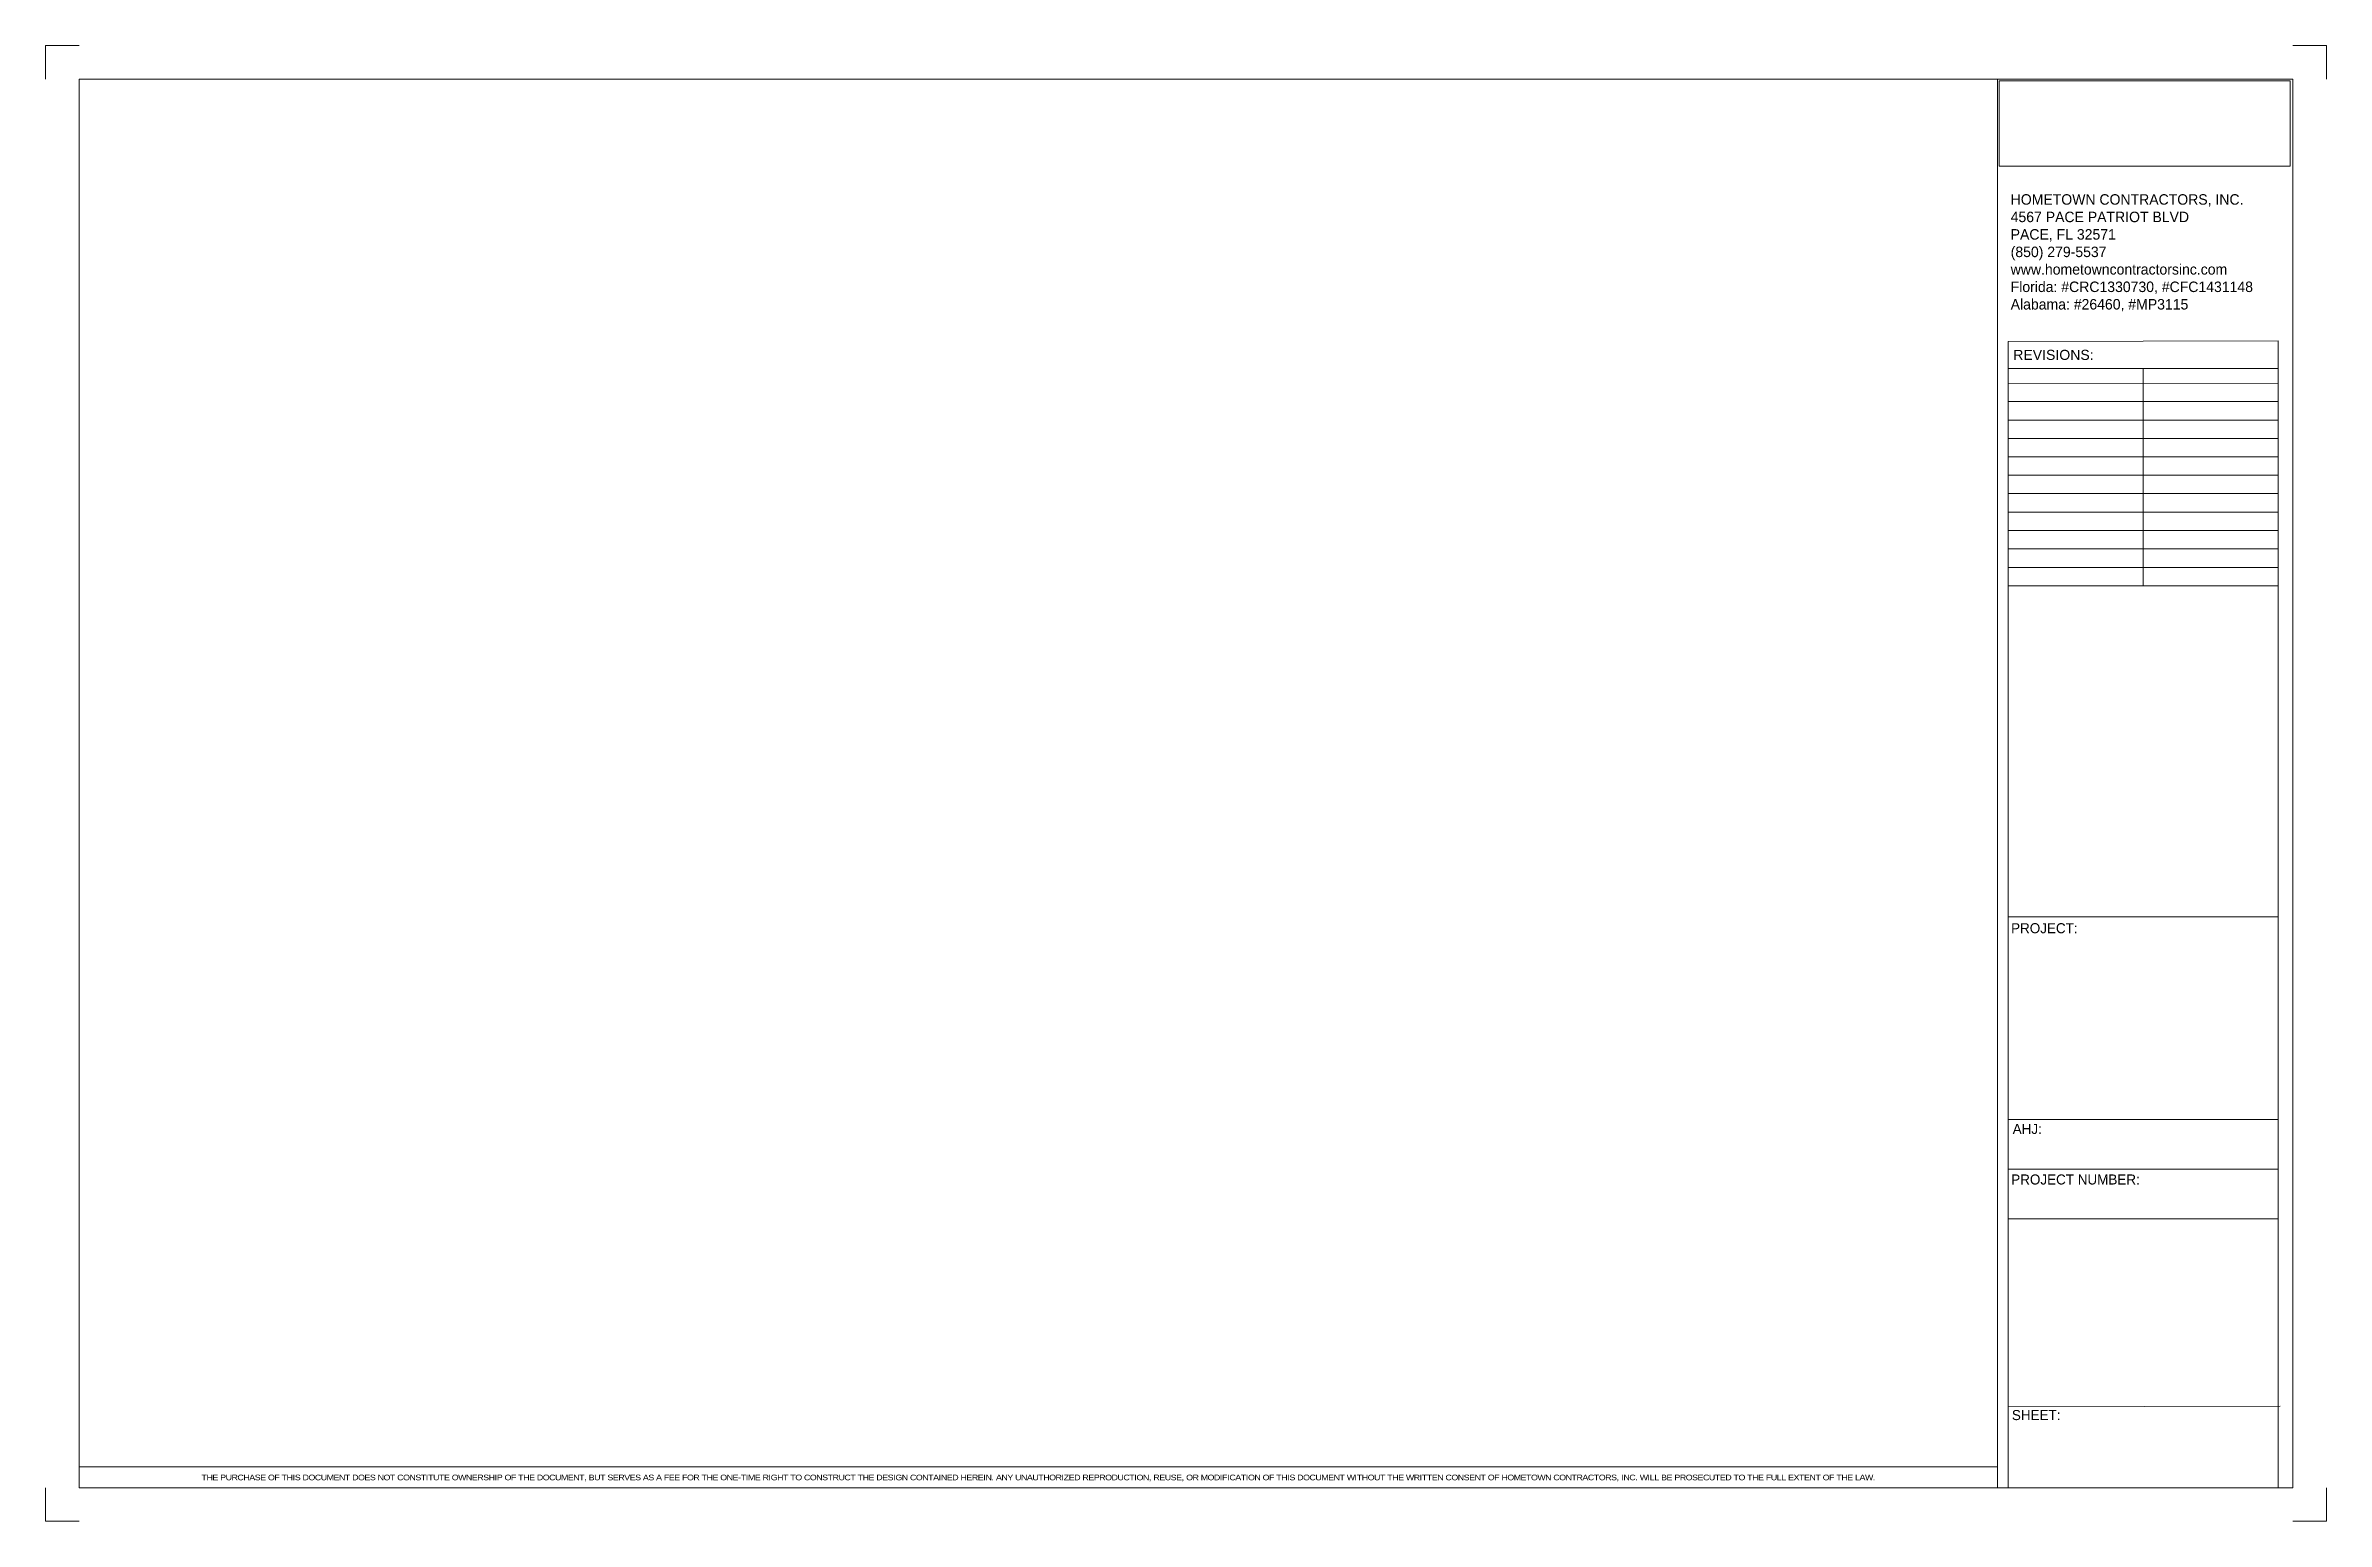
# Model space of a CAD drawing. Header units: inches. Extents: x 0.2 to 17.2, y 0.2 to 11.2.
import ezdxf
from ezdxf.enums import TextEntityAlignment as Align

# ---------------------------------------------------------------- set-up
doc = ezdxf.new("R2010")
doc.units = ezdxf.units.IN
doc.header["$MEASUREMENT"] = 0
doc.layers.add('0-SHEET', color=7, linetype='Continuous', lineweight=0)
doc.styles.add('BA Standard', font='Montserrat-Medium.ttf')
doc.styles.get("Standard").update_dxf_attribs({"font": 'arial.ttf'})
picture_1 = doc.add_image_def('image1.png', size_in_pixel=(300, 88))

msp = doc.modelspace()

# ---------------------------------------------------------------- linework, layer by layer
at = {"layer": '0-SHEET'}
for p, q in [((14.751, 0.421), (14.751, 10.921)), ((16.951, 10.921), (16.951, 0.421)), ((14.83, 8.964), (16.841, 8.969)), ((14.83, 0.421), (14.83, 8.964)), ((16.841, 8.969), (16.841, 0.421)), ((14.83, 8.765), (16.841, 8.765)), ((15.836, 8.765), (15.836, 7.144)), ((16.841, 8.765), (16.841, 7.144)), ((14.829, 8.65), (16.841, 8.655)), ((14.83, 8.517), (16.841, 8.517)), ((14.83, 8.38), (16.841, 8.38)), ((14.83, 8.243), (16.841, 8.243)), ((14.83, 8.105), (16.841, 8.105)), ((14.83, 7.968), (16.841, 7.968)), ((14.83, 7.831), (16.841, 7.831)), ((14.83, 7.693), (16.841, 7.693)), ((14.83, 7.556), (16.841, 7.556)), ((14.83, 7.419), (16.841, 7.419)), ((14.83, 7.281), (16.841, 7.281)), ((16.841, 7.144), (14.83, 7.144)), ((16.841, 4.676), (14.83, 4.676)), ((16.841, 3.166), (14.83, 3.166)), ((16.841, 2.796), (14.83, 2.796)), ((16.841, 2.425), (14.83, 2.425)), ((14.83, 1.025), (16.856, 1.03)), ((0.451, 0.578), (14.751, 0.578)), ((16.951, 0.421), (14.751, 0.421))]:
    msp.add_line(p, q, dxfattribs=at)
for points in [[(0.201, 10.921), (0.201, 11.171), (0.451, 11.171)], [(17.201, 10.921), (17.201, 11.171), (16.951, 11.171)], [(14.751, 0.421), (0.451, 0.421), (0.451, 10.921)], [(0.451, 10.921), (16.951, 10.921)], [(0.201, 0.421), (0.201, 0.171), (0.451, 0.171)], [(17.201, 0.421), (17.201, 0.171), (16.951, 0.171)]]:
    msp.add_lwpolyline(points, dxfattribs=at)

# ---------------------------------------------------------------- texts
msp.add_text('REVISIONS:', height=0.075, dxfattribs=at).set_placement((14.867, 8.828))
at = {"layer": '0-SHEET', "style": 'BA Standard'}
for s, p in [('PROJECT:', (14.851, 4.592)), ('AHJ:', (14.863, 3.096)), ('PROJECT NUMBER:', (14.852, 2.719)), ('SHEET:', (14.857, 0.963))]:
    msp.add_text(s, height=0.075, dxfattribs=at).set_placement(p, align=Align.MIDDLE_LEFT)
at = {"layer": '0-SHEET', "ltscale": 10, "insert": (14.848, 10.063), "char_height": 0.07812, "attachment_point": 1, "style": 'BA Standard'}
msp.add_mtext_dynamic_manual_height_columns('HOMETOWN CONTRACTORS, INC.\\P4567 PACE PATRIOT BLVD\\PPACE, FL 32571\\P(850) 279-5537\\Pwww.hometowncontractorsinc.com\\PFlorida: #CRC1330730, #CFC1431148 Alabama: #26460, #MP3115', width=2.01055, gutter_width=0.47, heights=[0], dxfattribs=at)
at = {"layer": '0-SHEET', "insert": (7.6, 0.519), "char_height": 0.042, "width": 14.16792, "attachment_point": 2, "style": 'BA Standard'}
msp.add_mtext('{\\W1.175;\\T0.925;THE PURCHASE OF THIS DOCUMENT DOES NOT CONSTITUTE OWNERSHIP OF THE DOCUMENT, BUT SERVES AS A FEE FOR THE ONE-TIME RIGHT TO CONSTRUCT THE DESIGN CONTAINED HEREIN. ANY UNAUTHORIZED REPRODUCTION, REUSE, OR MODIFICATION OF THIS DOCUMENT WITHOUT THE WRITTEN CONSENT OF HOMETOWN CONTRACTORS, INC. WILL BE PROSECUTED TO THE FULL EXTENT OF THE LAW.}', dxfattribs=at)

# ---------------------------------------------------------------- pictures from other files: only their frames are drawn
at = {"layer": '0-SHEET', "ltscale": 10}
image = msp.add_image(picture_1, insert=(14.763, 10.272), size_in_units=(2.167, 0.636), dxfattribs=at)
image.dxf.flags = 7

doc.saveas('drawing.dxf')
